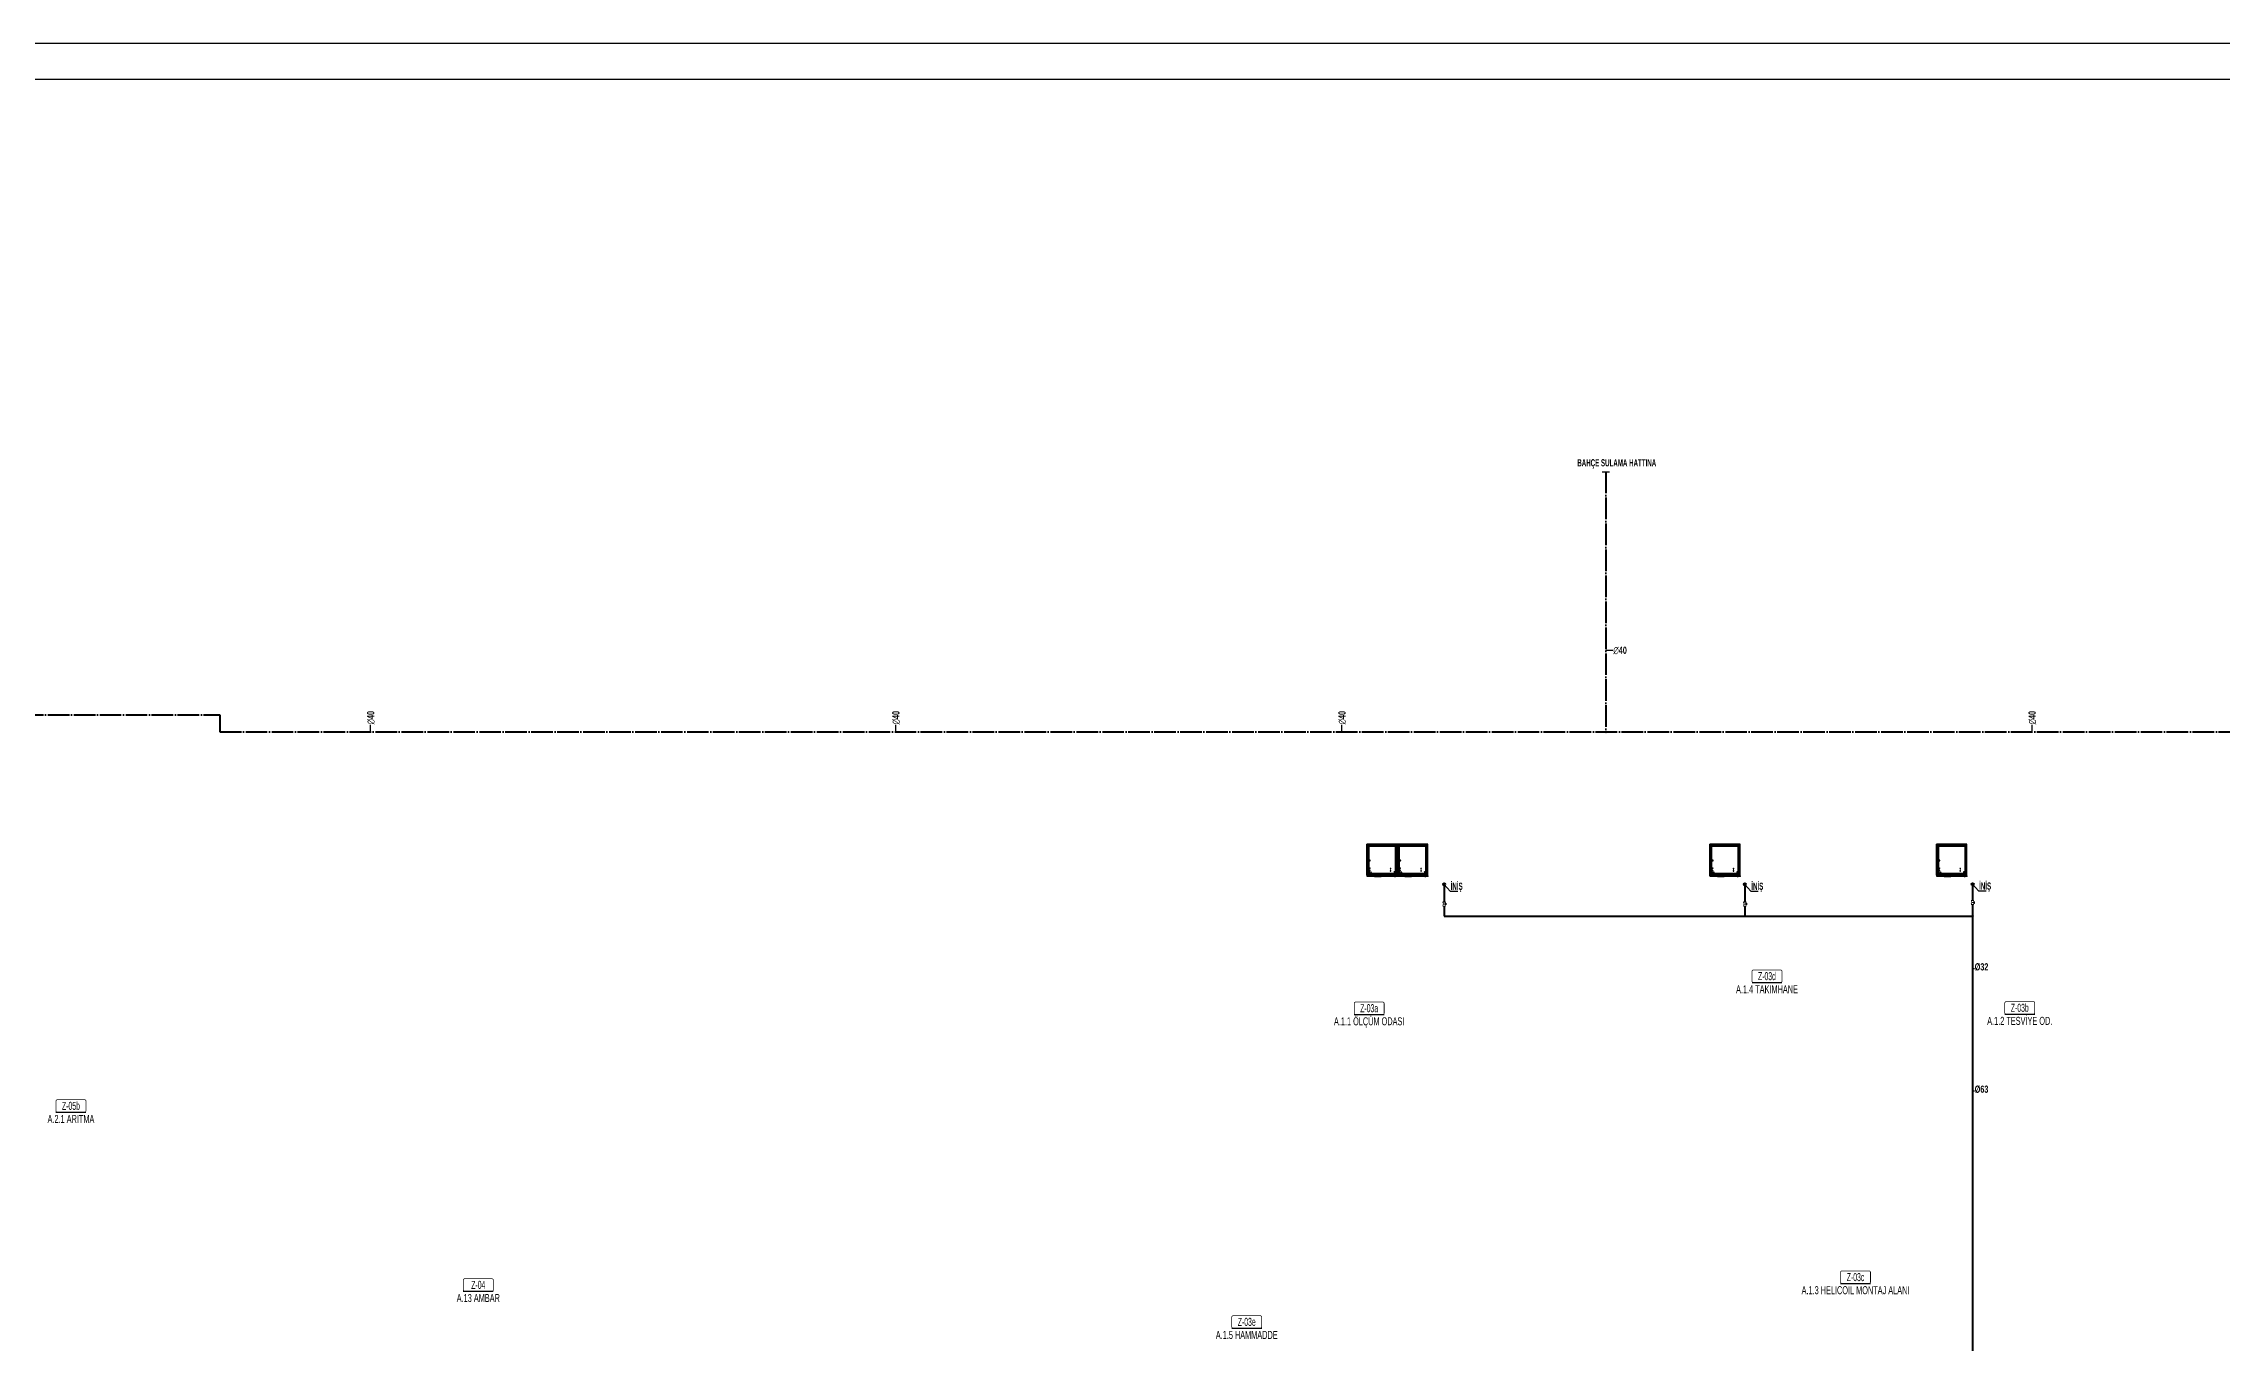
# Model space of a CAD drawing. Header units: centimetres. Extents: x 405464 to 563355, y 50011 to 66875.
# Drawn here: x 487052 to 493101, y 55403 to 59011 of the extents above; entities that cross this region are included whole.
import ezdxf
from ezdxf.enums import TextEntityAlignment as Align

# ---------------------------------------------------------------- set-up
doc = ezdxf.new("R2010")
doc.units = ezdxf.units.CM
doc.linetypes.add('SOGUKSU1', pattern=[72, 60, -6, 0, -6])
for name, color, linetype in [('-M-MAHAL-DEBILER', 7, 'Continuous'), ('-M-MAHAL-ETIKET-NOT', 7, 'Continuous'), ('-M-MAHAL-ETIKET-NOTM', 7, 'Continuous'), ('-M-MAHAL-ETK-', 7, 'Continuous'), ('-M-MAHAL-HAVA-DEGISIM', 7, 'Continuous'), ('-M-MAHAL-NO', 7, 'Continuous'), ('-M-MAHAL-NOM', 7, 'Continuous')]:
    doc.layers.add(name, color=color, linetype=linetype)
for name, color, linetype, lineweight in [('0-KRCN-HVL-SANTRAL', 11, 'Continuous', 30), ('0-KRCN-IST-KÜRESEL VANA', 4, 'Continuous', 25), ('0-KRCN-SHT YUMUŞAK SU ÇAP', 201, 'Continuous', 30), ('0-KRCN-SHT-03CIHAZ', 120, 'Continuous', 30), ('0-KRCN-SHT-05CIHAZ', 171, 'Continuous', 40), ('0-KRCN-SHT-PROSES-BORU', 1, '0-Y_LINE', 40), ('0-KRCN-SHT-SOGUKSU', 141, 'SOGUKSU1', 40), ('0-KRCN-SHT-YAZI-ÇAP-TEMSU', 81, 'Continuous', 30), ('0-KRCN-Z-ANTET', 71, 'Continuous', 30), ('0-MEK-SHT-SOGUKSU', 141, 'SOGUKSU1', 30), ('0-MEK-SHT-YAZI-ÇAP-TEMSU', 81, 'Continuous', 30), ('0-MEKANİK İSTERLER', 6, 'Continuous', 25)]:
    doc.layers.add(name, color=color, linetype=linetype, lineweight=lineweight)
doc.styles.add('-M-ISSO-TEXT-TTF', font='ARIALN.TTF')
doc.styles.add('-M-MHLETK-NOT', font='romans.shx', dxfattribs={"width": 0.7})
doc.styles.add('-M-MHLETK-TEXT', font='ARIALN.TTF', dxfattribs={"width": 0.7})
doc.styles.add('BORU', font='AGENCYR.TTF')
doc.styles.add('CAP', font='ARIALNB.TTF')
doc.linetypes.add('0-Y_LINE', pattern='A,100,-0.5,["Y",BORU,S=9,R=0,X=0,Y=-4.5],-5', length=105.5)

# ---------------------------------------------------------------- blocks, each defined once
blk = doc.blocks.new('0-MEK-SHT-KÜRESELVANA')
at = {"layer": '0-KRCN-IST-KÜRESEL VANA'}
blk.add_hatch(color=256, dxfattribs=at).paths.add_polyline_path([(1.4, 0, 1), (-1.4, 0, 1)])
for p, q in [((-1.1, 0.9), (-4.2, 3)), ((-4.2, -3.1), (-4.2, 3)), ((-4.2, 3), (-4.2, -3.1)), ((-2.4, 4.6), (2.3, 4.6)), ((0, 4.6), (-2.4, 4.6)), ((0, 0), (0, 4.6)), ((2.3, 4.6), (0, 4.6)), ((1.1, 0.8), (4.3, 3)), ((4.3, -3.1), (4.3, 3)), ((4.3, 3), (4.3, -3.1)), ((-4.2, -3.1), (-1.1, -0.9)), ((4.3, -3.1), (1.1, -0.8))]:
    blk.add_line(p, q, dxfattribs=at)
for points in [[(-4.5, 3.7), (-5, 3.7), (-5, -3.8), (-4.5, -3.8)], [(4.6, 3.7), (5, 3.7), (5, -3.8), (4.6, -3.8)]]:
    blk.add_lwpolyline(points, close=True, dxfattribs=at)
blk.add_circle((0, 0), 1.42, dxfattribs=at)
blk.add_wipeout([(4.3, 3), (4.3, -3.1), (1.1, -0.9), (1.2, -0.8), (1.2, -0.7), (1.2, -0.7), (1.3, -0.6), (1.3, -0.5), (1.4, -0.4), (1.4, -0.3), (1.4, -0.2), (1.4, -0.1), (1.4, 0), (1.4, 0.1), (1.4, 0.2), (1.4, 0.2), (1.4, 0.3), (1.4, 0.4), (1.3, 0.5), (1.3, 0.6), (1.2, 0.7), (1.2, 0.7), (1.2, 0.8), (1.1, 0.8), (1.1, 0.9)]).dxf.layer = '0-KRCN-IST-KÜRESEL VANA'
blk.add_wipeout([(-4.2, 3), (-4.2, -3.1), (-1.1, -0.9), (-1.2, -0.8), (-1.2, -0.7), (-1.2, -0.7), (-1.3, -0.6), (-1.3, -0.5), (-1.4, -0.4), (-1.4, -0.3), (-1.4, -0.2), (-1.4, -0.1), (-1.4, 0), (-1.4, 0.1), (-1.4, 0.2), (-1.4, 0.2), (-1.4, 0.3), (-1.4, 0.4), (-1.3, 0.5), (-1.3, 0.6), (-1.2, 0.7), (-1.2, 0.7), (-1.2, 0.8), (-1.1, 0.8), (-1.1, 0.9)]).dxf.layer = '0-KRCN-IST-KÜRESEL VANA'
blk = doc.blocks.new('M-MHLETK-YNG')
at = {"layer": '-M-MAHAL-ETIKET-NOTM', "color": 3, "style": '-M-ISSO-TEXT-TTF', "width": 0.8, "flags": 8}
blk.add_attdef('MAH-ADI2', text='', height=1.11, dxfattribs=at).set_placement((0, -2.55), align=Align.MIDDLE_CENTER)
at = {"layer": '-M-MAHAL-HAVA-DEGISIM', "style": '-M-MHLETK-NOT', "width": 0.5, "flags": 8}
blk.add_attdef('HAVADEG', text='', height=0.6, dxfattribs=at).set_placement((0, 3.61), align=Align.MIDDLE_CENTER)
blk.add_wipeout([(-2.08, 1.74), (2.08, 1.74), (2.08, 0), (-2.08, 0)]).dxf.layer = '-M-MAHAL-ETK-'
at = {"layer": '-M-MAHAL-ETK-', "color": 0}
for p, q in [((-2.08, 0), (2.08, 0)), ((-1.16, 0), (-1.16, 0))]:
    blk.add_line(p, q, dxfattribs=at)
blk.add_lwpolyline([(-1.88, 1.74, 0.1, 0.1, 0), (1.88, 1.74, 0.1, 0.1, -0.414214), (2.08, 1.54, 0.1, 0.1, 0), (2.08, 0.2, 0.1, 0.1, -0.414214), (1.88, 0, 0.1, 0.1, 0), (-1.88, 0, 0.1, 0.1, -0.414214), (-2.08, 0.2, 0.1, 0.1, 0), (-2.08, 1.54, 0.1, 0.1, -0.414214)], format="xyseb", close=True, dxfattribs=at)
at = {"layer": '-M-MAHAL-DEBILER', "color": 4, "style": '-M-MHLETK-NOT', "width": 0.5, "flags": 8}
blk.add_attdef('DEBIS', text='', height=0.4, dxfattribs=at).set_placement((-2.17, 2.15), align=Align.MIDDLE_CENTER)
at = {"layer": '-M-MAHAL-DEBILER', "color": 191, "style": '-M-MHLETK-NOT', "width": 0.5, "flags": 8}
blk.add_attdef('DEBIR', text='', height=0.4, dxfattribs=at).set_placement((-1.61, 2.15), align=Align.MIDDLE_CENTER)
at = {"layer": '-M-MAHAL-DEBILER', "color": 31, "style": '-M-MHLETK-NOT', "width": 0.5, "flags": 8}
blk.add_attdef('DEBIF', text='', height=0.4, dxfattribs=at).set_placement((1.59, 2.15), align=Align.MIDDLE_CENTER)
at = {"layer": '-M-MAHAL-DEBILER', "color": 1, "style": '-M-MHLETK-NOT', "width": 0.5, "flags": 8}
blk.add_attdef('DEBIE', text='', height=0.4, dxfattribs=at).set_placement((2.32, 2.15), align=Align.MIDDLE_CENTER)
at = {"layer": '-M-MAHAL-ETIKET-NOT', "color": 3}
for tag, height, style, width, flags, p in [('KIS', 0.04, '-M-MHLETK-NOT', 0.5, 9, (-2.59, 1.62)), ('ALAN', 0.04, '-M-MHLETK-NOT', 0.5, 9, (-2.58, 1.56)), ('RH', 0.04, '-M-MHLETK-NOT', 0.5, 9, (-2.39, 1.62)), ('YUKSEKLIK', 0.04, '-M-MHLETK-NOT', 0.5, 9, (-2.32, 1.56)), ('YAZ', 0.04, '-M-MHLETK-NOT', 0.5, 9, (-2.18, 1.62)), ('MAH-ADI', 1.11, '-M-ISSO-TEXT-TTF', 0.8, 8, (0, -0.93))]:
    blk.add_attdef(tag, text='', height=height, dxfattribs=dict(at, style=style, width=width, flags=flags)).set_placement(p, align=Align.MIDDLE_CENTER)
at = {"layer": '-M-MAHAL-ETIKET-NOT', "color": 3, "style": '-M-MHLETK-NOT', "width": 0.5, "flags": 9}
for tag, p, height in [('HL', (-2.62, 1.49), 0.0286), ('KLKTR', (-2.62, 1.42), 0.04), ('RDY-BOY1', (-2.61, 1.37), 0.0286), ('RDY-BOY2', (-2.61, 1.32), 0.0286), ('RDY-BOY3', (-2.61, 1.27), 0.0286), ('RDY-BOY4', (-2.61, 1.22), 0.0286), ('KON-BOY1', (-2.61, 1.14), 0.0286), ('KON-BOY2', (-2.61, 1.09), 0.0286), ('KON-BOY3', (-2.61, 1.04), 0.0286), ('FCU-TIP1', (-2.61, 0.96), 0.0286), ('FCU-TIP2', (-2.61, 0.91), 0.0286), ('FCU-TIP3', (-2.61, 0.86), 0.0286), ('VRV-TIP1', (-2.61, 0.76), 0.0286), ('VRV-TIP2', (-2.61, 0.71), 0.0286), ('HLA', (-2.52, 1.49), 0.0286), ('FCU-ADET1', (-2.52, 0.96), 0.0286), ('FCU-ADET2', (-2.52, 0.91), 0.0286), ('FCU-ADET3', (-2.52, 0.86), 0.0286), ('VRV-ADET1', (-2.52, 0.76), 0.0286), ('VRV-ADET2', (-2.52, 0.71), 0.0286), ('RDY-TIP1', (-2.5, 1.37), 0.0286), ('RDY-TIP2', (-2.5, 1.32), 0.0286), ('RDY-TIP3', (-2.5, 1.27), 0.0286), ('RDY-TIP4', (-2.5, 1.22), 0.0286), ('KON-TIP1', (-2.5, 1.14), 0.0286), ('KON-TIP2', (-2.5, 1.09), 0.0286), ('KON-TIP3', (-2.5, 1.04), 0.0286), ('FCU-KAP1', (-2.4, 0.96), 0.0286), ('FCU-KAP2', (-2.4, 0.91), 0.0286), ('FCU-KAP3', (-2.4, 0.86), 0.0286), ('VRV-KAP1', (-2.4, 0.76), 0.0286), ('VRV-KAP2', (-2.4, 0.71), 0.0286), ('RDY-ADET1', (-2.39, 1.37), 0.0286), ('RDY-ADET2', (-2.39, 1.32), 0.0286), ('RDY-ADET3', (-2.39, 1.27), 0.0286), ('RDY-ADET4', (-2.39, 1.22), 0.0286), ('KON-ADET1', (-2.39, 1.14), 0.0286), ('KON-ADET2', (-2.39, 1.09), 0.0286), ('KON-ADET3', (-2.39, 1.04), 0.0286), ('FCU-DUY1', (-2.27, 0.96), 0.0286), ('FCU-DUY2', (-2.27, 0.91), 0.0286), ('FCU-DUY3', (-2.27, 0.86), 0.0286), ('VRV-DUY1', (-2.27, 0.76), 0.0286), ('VRV-DUY2', (-2.27, 0.71), 0.0286), ('RDY-ISI1', (-2.27, 1.37), 0.0286), ('RDY-ISI2', (-2.27, 1.32), 0.0286), ('RDY-ISI3', (-2.27, 1.27), 0.0286), ('RDY-ISI4', (-2.27, 1.22), 0.0286), ('KON-ISI1', (-2.27, 1.14), 0.0286), ('KON-ISI2', (-2.27, 1.09), 0.0286), ('KON-ISI3', (-2.27, 1.04), 0.0286), ('SHG', (-2.23, 1.49), 0.0286), ('AHU', (-2.23, 1.44), 0.0286), ('FCU-SOG1', (-2.15, 0.96), 0.0286), ('FCU-SOG2', (-2.15, 0.91), 0.0286), ('FCU-SOG3', (-2.15, 0.86), 0.0286), ('VRV-SOG1', (-2.15, 0.76), 0.0286), ('VRV-SOG2', (-2.15, 0.71), 0.0286), ('LHG', (-2.13, 1.49), 0.0286), ('RDY-BNP1', (-2.1, 1.37), 0.0286), ('RDY-BNP2', (-2.1, 1.32), 0.0286), ('RDY-BNP3', (-2.1, 1.27), 0.0286), ('RDY-BNP4', (-2.1, 1.22), 0.0286), ('KON-BNP1', (-2.1, 1.14), 0.0286), ('KON-BNP2', (-2.1, 1.09), 0.0286), ('KON-BNP3', (-2.1, 1.04), 0.0286), ('HG', (-2.04, 1.49), 0.0286), ('FCU-ISI1', (-2.04, 0.96), 0.0286), ('FCU-ISI2', (-2.04, 0.91), 0.0286), ('FCU-ISI3', (-2.04, 0.86), 0.0286), ('VRV-ISI1', (-2.04, 0.76), 0.0286), ('VRV-ISI2', (-2.04, 0.71), 0.0286), ('HGA', (-1.96, 1.49), 0.0286), ('EF', (-1.96, 1.44), 0.0286), ('RDY-BNK1', (-1.96, 1.37), 0.0286), ('RDY-BNK2', (-1.96, 1.32), 0.0286), ('RDY-BNK3', (-1.96, 1.27), 0.0286), ('RDY-BNK4', (-1.96, 1.22), 0.0286), ('KON-BNK1', (-1.96, 1.14), 0.0286), ('KON-BNK2', (-1.96, 1.09), 0.0286), ('KON-BNK3', (-1.96, 1.04), 0.0286), ('FCU-DEBI1', (-1.95, 0.96), 0.0286), ('FCU-DEBI2', (-1.95, 0.91), 0.0286), ('FCU-DEBI3', (-1.95, 0.86), 0.0286), ('VRV-DEBI1', (-1.95, 0.76), 0.0286), ('VRV-DEBI2', (-1.95, 0.71), 0.0286), ('FCU-BNP1', (-1.83, 0.96), 0.0286), ('FCU-BNP2', (-1.83, 0.91), 0.0286), ('FCU-BNP3', (-1.83, 0.86), 0.0286), ('VRV-BNP1', (-1.83, 0.76), 0.0286), ('VRV-BNP2', (-1.83, 0.71), 0.0286), ('FCU-BNK1', (-1.61, 0.96), 0.0286), ('FCU-BNK2', (-1.61, 0.91), 0.0286), ('FCU-BNK3', (-1.61, 0.86), 0.0286), ('VRV-BNK1', (-1.61, 0.76), 0.0286), ('VRV-BNK2', (-1.61, 0.71), 0.0286)]:
    blk.add_attdef(tag, p, '', height=height, dxfattribs=at)
at = {"layer": '-M-MAHAL-HAVA-DEGISIM', "style": '-M-MHLETK-NOT', "width": 0.5, "flags": 8}
blk.add_attdef('HAVA', text='', height=0.6, dxfattribs=at).set_placement((0, 2.4), align=Align.MIDDLE_CENTER)
at = {"layer": '-M-MAHAL-NO', "color": 7, "style": '-M-MHLETK-TEXT', "width": 0.6, "flags": 8}
blk.add_attdef('MAH-NO', text='', height=1.11, dxfattribs=at).set_placement((0, 0.89), align=Align.MIDDLE_CENTER)
at = {"layer": '-M-MAHAL-NOM', "color": 7, "style": '-M-MHLETK-TEXT', "width": 0.6, "flags": 8}
blk.add_attdef('MAH-NOM', text='', height=1.11, dxfattribs=at).set_placement((0, 0.89), align=Align.MIDDLE_CENTER)
blk = doc.blocks.new('DONUT')
at = {"layer": '0-KRCN-SHT-03CIHAZ'}
blk.add_hatch(color=256, dxfattribs=at).paths.add_polyline_path([(2.5, 0, 1), (-2.5, 0, 1)])
blk.add_circle((0, 0), 2.5, dxfattribs=at)
blk = doc.blocks.new('SE2')
at = {"layer": '0-KRCN-HVL-SANTRAL', "color": 7, "linetype": 'Continuous'}
for p, q in [((270.7, 172.9), (270.7, 258.3)), ((270.7, 258.3), (270.9, 258.3)), ((273, 258.5), (270.9, 258.5)), ((270.9, 258.5), (270.9, 258.4)), ((273, 258.4), (270.9, 258.4)), ((270.9, 258.3), (270.9, 258.3)), ((270.9, 258.3), (273, 258.3)), ((270.9, 172.9), (270.9, 258.3)), ((273, 258.3), (273, 254.7)), ((273, 254.7), (273, 254.7)), ((273, 254.7), (273, 254.7)), ((273, 254.7), (273.2, 254.7)), ((273, 176.2), (273, 254.7)), ((273.1, 254.8), (273.1, 258.3)), ((273.1, 254.8), (273.2, 254.8)), ((273.2, 258.3), (273.3, 258.3)), ((273.2, 254.8), (273.2, 258.3)), ((273.2, 256.8), (273.3, 256.8)), ((273.9, 256.3), (273.2, 256.3)), ((352.7, 255.9), (273.2, 255.9)), ((273.2, 254.7), (273.2, 254.8)), ((273.2, 254.7), (273.2, 176.2)), ((275.8, 253.3), (273.2, 253.3)), ((273.3, 256.8), (273.3, 258.3)), ((352.6, 258.3), (273.3, 258.3)), ((273.3, 258.3), (273.3, 256.8)), ((352.6, 256.8), (273.3, 256.8)), ((273.4, 258.5), (352.5, 258.5)), ((273.4, 256.6), (273.4, 256.6)), ((352.5, 256.6), (273.4, 256.6)), ((275.9, 253.3), (273.6, 253.3)), ((273.6, 253.3), (273.6, 177.3)), ((273.9, 256.5), (273.9, 256.6)), ((351.9, 256.5), (273.9, 256.5)), ((273.9, 256.2), (273.9, 256.5)), ((351.9, 256.2), (273.9, 256.2)), ((274.2, 256.6), (274.2, 256.5)), ((274.2, 256.5), (351.6, 256.5)), ((276.1, 254), (275.8, 254)), ((275.8, 254), (275.8, 253.3)), ((275.9, 177.3), (275.9, 253.3)), ((276.1, 253.7), (276.1, 254)), ((276.1, 253.7), (349.7, 253.7)), ((276.1, 253.3), (276.1, 253.7)), ((349.7, 253.3), (276.1, 253.3)), ((349.7, 254), (350, 254)), ((349.7, 253.7), (349.7, 254)), ((349.7, 253.3), (349.7, 253.7)), ((352.3, 253.3), (349.9, 253.3)), ((349.9, 253.3), (349.9, 177.3)), ((350, 254), (350, 253.3)), ((352.7, 253.3), (350, 253.3)), ((351.6, 256.5), (351.6, 256.6)), ((351.9, 256.6), (351.9, 256.5)), ((351.9, 256.2), (351.9, 256.5)), ((352.7, 256.3), (351.9, 256.3)), ((352.3, 177.3), (352.3, 253.3)), ((352.5, 256.6), (352.5, 256.6)), ((352.7, 258.3), (352.6, 258.3)), ((352.6, 258.3), (352.6, 256.8)), ((352.6, 256.8), (352.6, 258.3)), ((352.7, 256.8), (352.6, 256.8)), ((352.7, 254.8), (352.7, 258.3)), ((352.7, 254.7), (352.7, 254.8)), ((352.8, 254.8), (352.7, 254.8)), ((352.9, 254.7), (352.7, 254.7)), ((352.7, 254.7), (352.7, 176.2)), ((354.9, 258.3), (352.8, 258.3)), ((352.8, 258.3), (352.8, 254.7)), ((352.8, 254.8), (352.8, 258.3)), ((352.9, 254.7), (352.8, 254.7)), ((352.9, 258.5), (354.9, 258.5)), ((352.9, 258.4), (354.9, 258.4)), ((352.9, 254.7), (352.9, 254.7)), ((352.9, 176.2), (352.9, 254.7)), ((354.9, 258.5), (354.9, 258.4)), ((354.9, 172.9), (354.9, 258.3)), ((354.9, 258.3), (354.9, 258.3)), ((355.1, 258.3), (354.9, 258.3)), ((355.1, 172.9), (355.1, 258.3)), ((270.7, 172.9), (270.9, 172.9)), ((270.9, 172.8), (270.9, 172.9)), ((270.9, 172.8), (272.7, 172.8)), ((270.9, 172.7), (270.9, 172.8)), ((272.8, 172.8), (270.9, 172.8)), ((270.9, 172.7), (272.7, 172.7)), ((272.8, 174.5), (272.8, 172.8)), ((273.2, 174.5), (272.8, 174.5)), ((272.8, 174.4), (273.8, 174.3)), ((273, 174.3), (272.8, 174.3)), ((273.7, 174.3), (272.8, 174.3)), ((272.8, 172.9), (272.8, 174.1)), ((272.9, 172.9), (272.9, 174.1)), ((273, 176.2), (273.2, 176.2)), ((273, 176.2), (273, 176.2)), ((273.2, 176.2), (273, 176.2)), ((273, 174.3), (273.6, 174.3)), ((273, 174.2), (273.6, 174.2)), ((273.2, 177.3), (275.8, 177.3)), ((273.2, 176.2), (273.2, 176.2)), ((273.2, 176.2), (273.2, 174.5)), ((273.2, 174.8), (274, 174.7)), ((273.2, 173.5), (273.2, 171.9)), ((273.3, 173.5), (273.3, 171.9)), ((273.3, 171.8), (275.3, 169.5)), ((274, 173.7), (273.4, 173.7)), ((274, 173.6), (273.4, 173.6)), ((274.2, 173.5), (273.4, 173.5)), ((273.4, 173.5), (273.4, 171.9)), ((273.4, 171.9), (275.4, 169.6)), ((273.4, 171.9), (275.4, 169.7)), ((273.5, 173.8), (273.5, 173.7)), ((352.3, 173.8), (273.5, 173.8)), ((273.6, 177.3), (275.9, 177.3)), ((273.7, 174.3), (273.6, 174.3)), ((273.6, 174.3), (273.6, 174.2)), ((273.8, 173.5), (274, 173.5)), ((274, 174.7), (273.9, 174.4)), ((274, 174.7), (274.2, 174.7)), ((274, 173.6), (274, 173.7)), ((274, 173.7), (274.2, 173.7)), ((274, 173.5), (274, 173.6)), ((274.1, 173.5), (274.1, 173.6)), ((274.2, 173.6), (274.1, 173.6)), ((274.2, 174.7), (352.7, 174.7)), ((274.2, 174.7), (275, 174.7)), ((274.2, 174.7), (274.2, 174.5)), ((351.7, 174.5), (274.2, 174.5)), ((274.2, 174.5), (274.2, 174.5)), ((274.2, 173.7), (351.7, 173.7)), ((274.2, 173.7), (274.2, 173.5)), ((274.2, 173.5), (274.2, 173.5)), ((274.2, 173.5), (274.2, 173.5)), ((274.2, 173.5), (274.2, 173.5)), ((351.7, 173.5), (274.2, 173.5)), ((275, 174.5), (275, 174.7)), ((275.4, 174.5), (275.5, 174.5)), ((275.4, 169.7), (275.5, 169.7)), ((275.5, 169.7), (275.5, 169.7)), ((275.5, 169.7), (350.4, 169.7)), ((275.5, 169.7), (275.5, 169.5)), ((275.5, 169.6), (275.5, 169.6)), ((275.5, 169.6), (275.5, 169.5)), ((275.5, 169.5), (275.5, 169.5)), ((350.4, 169.5), (275.5, 169.5)), ((275.8, 176.6), (275.8, 177.3)), ((276.1, 176.6), (275.8, 176.6)), ((275.8, 169.5), (275.8, 169.3)), ((278.6, 169.3), (275.8, 169.3)), ((275.8, 169.3), (278.6, 169.3)), ((275.8, 169.3), (276.1, 169)), ((276.1, 177.3), (349.7, 177.3)), ((276.1, 177.3), (276.1, 176.9)), ((276.1, 176.9), (276.1, 176.6)), ((349.7, 176.9), (276.1, 176.9)), ((278.3, 169), (276.1, 169)), ((276.2, 169), (278.3, 169)), ((278.3, 169), (278.6, 169.3)), ((278.6, 169.3), (278.6, 169.5)), ((315.3, 169.5), (315.3, 169)), ((315.9, 169), (315.3, 169)), ((315.9, 169), (315.9, 169.5)), ((333.4, 169), (315.9, 169)), ((333.4, 169.5), (333.4, 169)), ((334, 169), (333.4, 169)), ((334, 169), (334, 169.5)), ((349.7, 177.3), (349.7, 176.9)), ((349.7, 176.9), (349.7, 176.6)), ((349.7, 176.6), (350, 176.6)), ((349.9, 177.3), (352.3, 177.3)), ((350, 177.3), (352.7, 177.3)), ((350, 176.6), (350, 177.3)), ((350.4, 169.7), (350.4, 169.5)), ((350.4, 169.7), (350.4, 169.7)), ((350.4, 169.7), (350.5, 169.7)), ((350.4, 169.6), (350.4, 169.5)), ((350.4, 169.6), (350.4, 169.6)), ((350.4, 169.5), (350.4, 169.5)), ((350.5, 169.6), (352.5, 171.9)), ((350.5, 169.7), (352.5, 171.9)), ((350.5, 169.5), (352.6, 171.8)), ((351, 170.2), (351, 170.3)), ((351.7, 169.6), (351.1, 170.2)), ((351.2, 170.3), (351.4, 170.1)), ((352.4, 169.6), (351.4, 170.5)), ((351.4, 170.1), (351.6, 170.3)), ((351.7, 173.5), (351.7, 173.7)), ((351.7, 173.7), (351.8, 173.7)), ((351.7, 173.5), (351.7, 173.6)), ((351.7, 173.6), (351.7, 173.6)), ((352.5, 173.5), (351.7, 173.5)), ((351.7, 173.5), (351.7, 173.5)), ((351.7, 173.5), (351.7, 173.5)), ((351.7, 173.5), (351.7, 173.5)), ((352, 169.9), (351.7, 169.6)), ((351.7, 169.6), (352, 169.9)), ((351.7, 169.6), (351.7, 169.6)), ((352.4, 173.7), (351.8, 173.7)), ((351.8, 173.6), (351.8, 173.7)), ((352.4, 173.6), (351.8, 173.6)), ((351.8, 173.5), (351.8, 173.6)), ((351.8, 173.5), (352, 173.5)), ((352, 171.3), (351.9, 171.3)), ((352, 171.3), (352, 171.3)), ((352.1, 174.3), (352.2, 174.3)), ((352.2, 174.3), (352.2, 174.2)), ((352.2, 174.3), (352.8, 174.3)), ((352.2, 174.2), (352.8, 174.2)), ((352.3, 173.8), (352.3, 173.7)), ((352.4, 171.6), (352.6, 171.4)), ((352.5, 171.9), (352.5, 173.5)), ((352.5, 171.9), (352.5, 173.5)), ((352.6, 171.9), (352.6, 173.5)), ((352.6, 171.4), (353.5, 172.5)), ((352.7, 176.2), (352.7, 176.2)), ((352.9, 176.2), (352.7, 176.2)), ((352.7, 176.2), (352.7, 174.5)), ((352.7, 176.2), (352.9, 176.2)), ((352.7, 174.5), (352.7, 174.3)), ((352.7, 174.5), (353.1, 174.5)), ((352.9, 176.2), (352.9, 176.2)), ((352.9, 172.9), (352.9, 174.1)), ((353.4, 170.2), (352.9, 169.6)), ((353, 172.9), (353, 174.1)), ((353, 172.7), (353.1, 172.7)), ((353, 172), (353, 172.7)), ((353.1, 174.5), (353.1, 172.8)), ((353.1, 172.8), (354.9, 172.8)), ((354.9, 172.8), (353.1, 172.8)), ((354.9, 172.7), (353.1, 172.7)), ((353.1, 172.7), (353.1, 172.1)), ((353.4, 170.7), (353.6, 170.9)), ((354, 172.5), (354.6, 172)), ((354.6, 171.5), (354.1, 170.9)), ((354.2, 170.9), (354.1, 170.9)), ((354.2, 171), (354.2, 170.9)), ((354.5, 172.7), (354.5, 172)), ((354.5, 172.7), (354.5, 172)), ((354.5, 172.1), (354.5, 172.7)), ((354.5, 171.4), (354.5, 171.3)), ((354.5, 171.4), (354.5, 171.3)), ((354.5, 171.3), (354.5, 171.3)), ((354.5, 171.3), (354.5, 171.3)), ((354.5, 171.3), (354.5, 171.3)), ((354.9, 172.8), (354.9, 172.9)), ((355.1, 172.9), (354.9, 172.9)), ((354.9, 172.7), (354.9, 172.8))]:
    blk.add_line(p, q, dxfattribs=at)
blk.add_lwpolyline([(270.7, 258.5), (355.1, 258.5), (355.1, 169.5), (270.7, 169.5)], close=True, dxfattribs=at)
for centre, radius in [((274, 251.9), 0.35), ((351.8, 251.9), 0.35), ((274, 227.5), 0.35), ((274, 203.1), 0.35), ((279.2, 181.3), 0.9), ((289.2, 190.8), 0.9), ((289.2, 184.8), 0.9), ((346.6, 213.3), 0.9), ((346.8, 191.8), 0.9), ((346.8, 185), 0.9), ((351.8, 227.5), 0.35), ((351.8, 203.1), 0.35), ((274, 178.7), 0.35), ((343.6, 180.4), 0.9), ((348.3, 180.4), 0.9), ((351.8, 178.7), 0.35)]:
    blk.add_circle(centre, radius, dxfattribs=at)
for centre, radius, start, end in [((270.9, 258.3), 0.2, 90, 180), ((270.9, 258.3), 0.1, 90, 180), ((273, 258.3), 0.2, 0, 90), ((273, 258.3), 0.1, 0, 90), ((273.4, 258.3), 0.2, 90, 180), ((273.4, 256.8), 0.2, 180, 270), ((273.4, 258.3), 0.1, 157.5, 180), ((352.5, 258.3), 0.2, 0, 90), ((352.5, 256.8), 0.2, 270, 0), ((352.5, 258.3), 0.1, 0, 32.89231), ((352.9, 258.3), 0.2, 90, 180), ((352.9, 258.3), 0.1, 90, 180), ((354.9, 258.3), 0.2, 0, 90), ((354.9, 258.3), 0.1, 0, 90), ((270.9, 172.9), 0.2, 180, 270), ((270.9, 172.9), 0.1, 180, 270), ((272.7, 172.9), 0.2, 270, 0), ((272.7, 172.9), 0.1, 270, 0), ((273, 174.1), 0.2, 90, 180), ((273, 174.1), 0.1, 90, 180), ((273.4, 173.5), 0.2, 90, 180), ((273.4, 171.9), 0.2, 180, 222), ((273.4, 173.5), 0.1, 90, 180), ((273.4, 171.9), 0.1, 180, 222), ((274.2, 173.8), 0.65, 90, 180), ((273.8, 173.3), 0.2, 90, 112.37948), ((274, 173.6), 0.1, 0, 90), ((275, 174), 0.7, 50.21126, 90), ((275.5, 169.7), 0.2, 222, 270), ((275.5, 169.7), 0.1, 222, 270), ((275, 174), 0.7, 45.9033, 50.21127), ((275.9, 169.3), 0.05, 180, 225), ((276.2, 169), 0.05, 225, 270), ((278.3, 169), 0.05, 270, 315), ((278.6, 169.3), 0.05, 315, 0), ((350.4, 169.7), 0.1, 270, 318), ((350.4, 169.7), 0.2, 270, 318), ((351.7, 173.8), 0.65, 0, 90), ((351.8, 173.6), 0.1, 90, 180), ((352, 173.3), 0.2, 67.62052, 90), ((352.4, 173.5), 0.2, 0, 90), ((352.4, 173.5), 0.1, 0, 90), ((352.7, 169.9), 0.381, 228, 318), ((352.4, 171.9), 0.1, 318, 0), ((352.4, 171.9), 0.2, 318, 0), ((352.8, 174.1), 0.2, 0, 90), ((352.8, 174.1), 0.1, 0, 90), ((353.1, 172.9), 0.2, 180, 270), ((353.1, 172.9), 0.1, 180, 270), ((353.2, 170.4), 0.381, 318, 48), ((353.8, 172.2), 0.381, 48, 138), ((353.8, 171.2), 0.381, 228, 318), ((354.2, 171.3), 0.38, 270, 0), ((354.2, 171.3), 0.3, 275.57012, 0), ((354.2, 171.3), 0.38, 270, 0), ((354.3, 171.7), 0.381, 318, 48), ((354.9, 172.9), 0.1, 270, 0), ((354.9, 172.9), 0.2, 270, 0)]:
    blk.add_arc(centre, radius, start, end, dxfattribs=at)
for centre, major_axis, start_param, end_param in [((273.4, 256.8), (0, 0.2), 1.570796, 3.141593), ((352.5, 256.8), (0, -0.2), 0, 1.570796)]:
    blk.add_ellipse(centre, major_axis=major_axis, ratio=0.5, start_param=start_param, end_param=end_param, dxfattribs=at)
for points in [[(273.4, 258.5), (273.4, 258.5), (273.4, 258.5), (273.3, 258.4), (273.3, 258.4), (273.3, 258.4), (273.3, 258.4), (273.3, 258.3), (273.3, 258.3), (273.3, 258.3)], [(352.6, 258.3), (352.6, 258.3), (352.6, 258.3), (352.5, 258.4), (352.5, 258.4), (352.5, 258.4), (352.5, 258.4), (352.5, 258.5), (352.5, 258.5), (352.5, 258.5)]]:
    blk.add_open_spline(points, degree=3, knots=[0, 0, 0, 0, 0.25, 0.25, 0.5, 0.5, 0.75, 0.75, 1, 1, 1, 1], dxfattribs=at)
blk.add_point((270.7, 169.5), dxfattribs=at)

msp = doc.modelspace()

# ---------------------------------------------------------------- hatches: boundary and pattern name
at = {"layer": '0-KRCN-SHT-PROSES-BORU'}
h = msp.add_hatch(color=256, dxfattribs=at)
h.dxf.hatch_style = 1
edge = h.paths.add_edge_path()
edge.add_arc((490942.5, 56675.6), 3, -270, 90, ccw=False)
edge = h.paths.add_edge_path(flags=16)
edge.add_arc((490942.5, 56675.6), 1.8, -270, 90, ccw=False)
h = msp.add_hatch(color=256, dxfattribs=at)
h.dxf.hatch_style = 1
edge = h.paths.add_edge_path()
edge.add_arc((491777.5, 56675.6), 3, 0, 360)
edge = h.paths.add_edge_path(flags=16)
edge.add_arc((491777.5, 56675.6), 1.8, 0, 360)
h = msp.add_hatch(color=256, dxfattribs=at)
h.dxf.hatch_style = 1
edge = h.paths.add_edge_path()
edge.add_arc((492410.3, 56676.1), 3, -270, 90, ccw=False)
edge = h.paths.add_edge_path(flags=16)
edge.add_arc((492410.3, 56676.1), 1.8, -270, 90, ccw=False)

# ---------------------------------------------------------------- linework, layer by layer
at = {"layer": '0-KRCN-SHT YUMUŞAK SU ÇAP', "linetype": 'Continuous'}
for p, q in [((492410.3, 56441.8), (492415.3, 56441.8)), ((492410.3, 56101.9), (492415.3, 56101.9))]:
    msp.add_line(p, q, dxfattribs=at)
at = {"layer": '0-KRCN-SHT-PROSES-BORU'}
for p, q in [((490942.5, 56672.6), (490942.5, 56587.7)), ((491777.5, 56672.6), (491777.5, 56587.7)), ((492410.3, 56673.1), (492410.3, 54939.8))]:
    msp.add_line(p, q, dxfattribs=at)
for centre, radius in [((490942.5, 56675.6), 3), ((490942.5, 56675.6), 1.8), ((491777.5, 56675.6), 3), ((491777.5, 56675.6), 1.8), ((492410.3, 56676.1), 3), ((492410.3, 56676.1), 1.8)]:
    msp.add_circle(centre, radius, dxfattribs=at)
at = {"layer": '0-KRCN-SHT-SOGUKSU'}
for p, q in [((491391.3, 57822), (491391.3, 57098.9)), ((483891.7, 57147), (487541.7, 57147)), ((487541.7, 57147), (487541.7, 57098.9)), ((487541.7, 57098.9), (499224.8, 57098.9))]:
    msp.add_line(p, q, dxfattribs=at)
at = {"layer": '0-KRCN-SHT-YAZI-ÇAP-TEMSU', "linetype": 'Continuous'}
for p, q in [((491381.3, 57822), (491401.3, 57822)), ((490942.5, 56675.6), (490959.2, 56657.2)), ((490959.2, 56657.2), (490980, 56657.2)), ((491777.5, 56675.6), (491794.2, 56657.2)), ((491794.2, 56657.2), (491815, 56657.2)), ((492410.3, 56676.1), (492427, 56657.8)), ((492427, 56657.8), (492447.8, 56657.8))]:
    msp.add_line(p, q, dxfattribs=at)
at = {"layer": '0-KRCN-Z-ANTET'}
for points in [[(405464.1, 50011.3), (563355.4, 50011.3), (563355.4, 59011.3), (405464.1, 59011.3)], [(470564.1, 50111.3), (502064.1, 50111.3), (502064.1, 58911.3), (470564.1, 58911.3)]]:
    msp.add_lwpolyline(points, close=True, dxfattribs=at)
at = {"layer": '0-MEK-SHT-YAZI-ÇAP-TEMSU', "linetype": 'Continuous'}
for p, q in [((491391.3, 57326), (491410.8, 57326)), ((487960.8, 57098.9), (487960.8, 57118.4)), ((489419.5, 57098.9), (489419.5, 57118.4)), ((490658.6, 57098.9), (490658.6, 57118.4)), ((492575.5, 57098.9), (492575.5, 57118.4))]:
    msp.add_line(p, q, dxfattribs=at)

# ---------------------------------------------------------------- block references
at = {"layer": '0-KRCN-SHT-05CIHAZ'}
msp.add_blockref('DONUT', (491391.3, 57098.9), dxfattribs=at)
at = {"layer": '0-MEKANİK İSTERLER', "color": 4, "xscale": -1}
for p in [(491083, 56528.6), (491167.4, 56528.6), (492035.2, 56528.6), (492665.2, 56528.6)]:
    msp.add_blockref('SE2', p, dxfattribs=at)

# ---------------------------------------------------------------- texts
at = {"layer": '0-KRCN-SHT YUMUŞAK SU ÇAP', "linetype": 'Continuous', "style": 'CAP', "width": 0.7}
for s, p in [('Ø32', (492416, 56436.6)), ('Ø63', (492416, 56096.7))]:
    msp.add_text(s, height=20, dxfattribs=at).set_placement(p)
at = {"layer": '0-KRCN-SHT-YAZI-ÇAP-TEMSU', "linetype": 'Continuous', "style": 'CAP', "width": 0.6}
for s, p in [('BAHÇE SULAMA HATTINA', (491312.2, 57836.7)), ('İNİŞ', (490960.5, 56660.4)), ('İNİŞ', (491795.5, 56660.4)), ('İNİŞ', (492428.3, 56660.9))]:
    msp.add_text(s, height=20, dxfattribs=at).set_placement(p)
at = {"layer": '0-MEK-SHT-YAZI-ÇAP-TEMSU', "linetype": 'Continuous', "style": 'CAP', "width": 0.7}
msp.add_text('∅40', height=20, dxfattribs=at).set_placement((491412.4, 57326), align=Align.MIDDLE_LEFT)
for p in [(487960.8, 57120), (489419.5, 57120), (490658.6, 57120), (492575.5, 57120)]:
    msp.add_text('∅40', height=20, rotation=90, dxfattribs=at).set_placement(p, align=Align.MIDDLE_LEFT)

# ---------------------------------------------------------------- next in the draw order: block references
at = {"layer": '-M-MAHAL-ETK-', "xscale": 20, "yscale": 20, "zscale": 20}
for p, values in [((491839.1, 56402.9), {'MAH-NO': 'Z-03d', 'MAH-ADI': 'A.1.4 TAKIMHANE'}), ((490734.2, 56313.9), {'MAH-NO': 'Z-03a', 'MAH-ADI': 'A.1.1 ÖLÇÜM ODASI'}), ((492541.2, 56315.1), {'MAH-NO': 'Z-03b', 'MAH-ADI': 'A.1.2 TESVİYE OD.'}), ((487128.4, 56042.6), {'MAH-NO': 'Z-05b', 'MAH-ADI': 'A.2.1 ARITMA'}), ((492085, 55566.9), {'MAH-NO': 'Z-03c', 'MAH-ADI': 'A.1.3 HELICOIL MONTAJ ALANI'}), ((488259.8, 55545.3), {'MAH-NO': 'Z-04', 'MAH-ADI': 'A.13 AMBAR'}), ((490394.1, 55442.6), {'MAH-NO': 'Z-03e', 'MAH-ADI': 'A.1.5 HAMMADDE'})]:
    msp.add_blockref('M-MHLETK-YNG', p, dxfattribs=at).add_auto_attribs(values)
at = {"layer": '0-MEK-SHT-SOGUKSU', "rotation": 270}
for p in [(490942.5, 56621), (491777.5, 56621), (492410.3, 56625.2)]:
    msp.add_blockref('0-MEK-SHT-KÜRESELVANA', p, dxfattribs=at)

# ---------------------------------------------------------------- next in the draw order: linework, layer by layer
at = {"layer": '0-KRCN-SHT-PROSES-BORU'}
msp.add_line((490942.5, 56587.7), (492410.3, 56587.7), dxfattribs=at)

# ---------------------------------------------------------------- next in the draw order: block references
at = {"layer": '0-KRCN-SHT-05CIHAZ', "xscale": -1}
msp.add_blockref('DONUT', (492410.3, 56587.7), dxfattribs=at)

doc.saveas('drawing.dxf')
